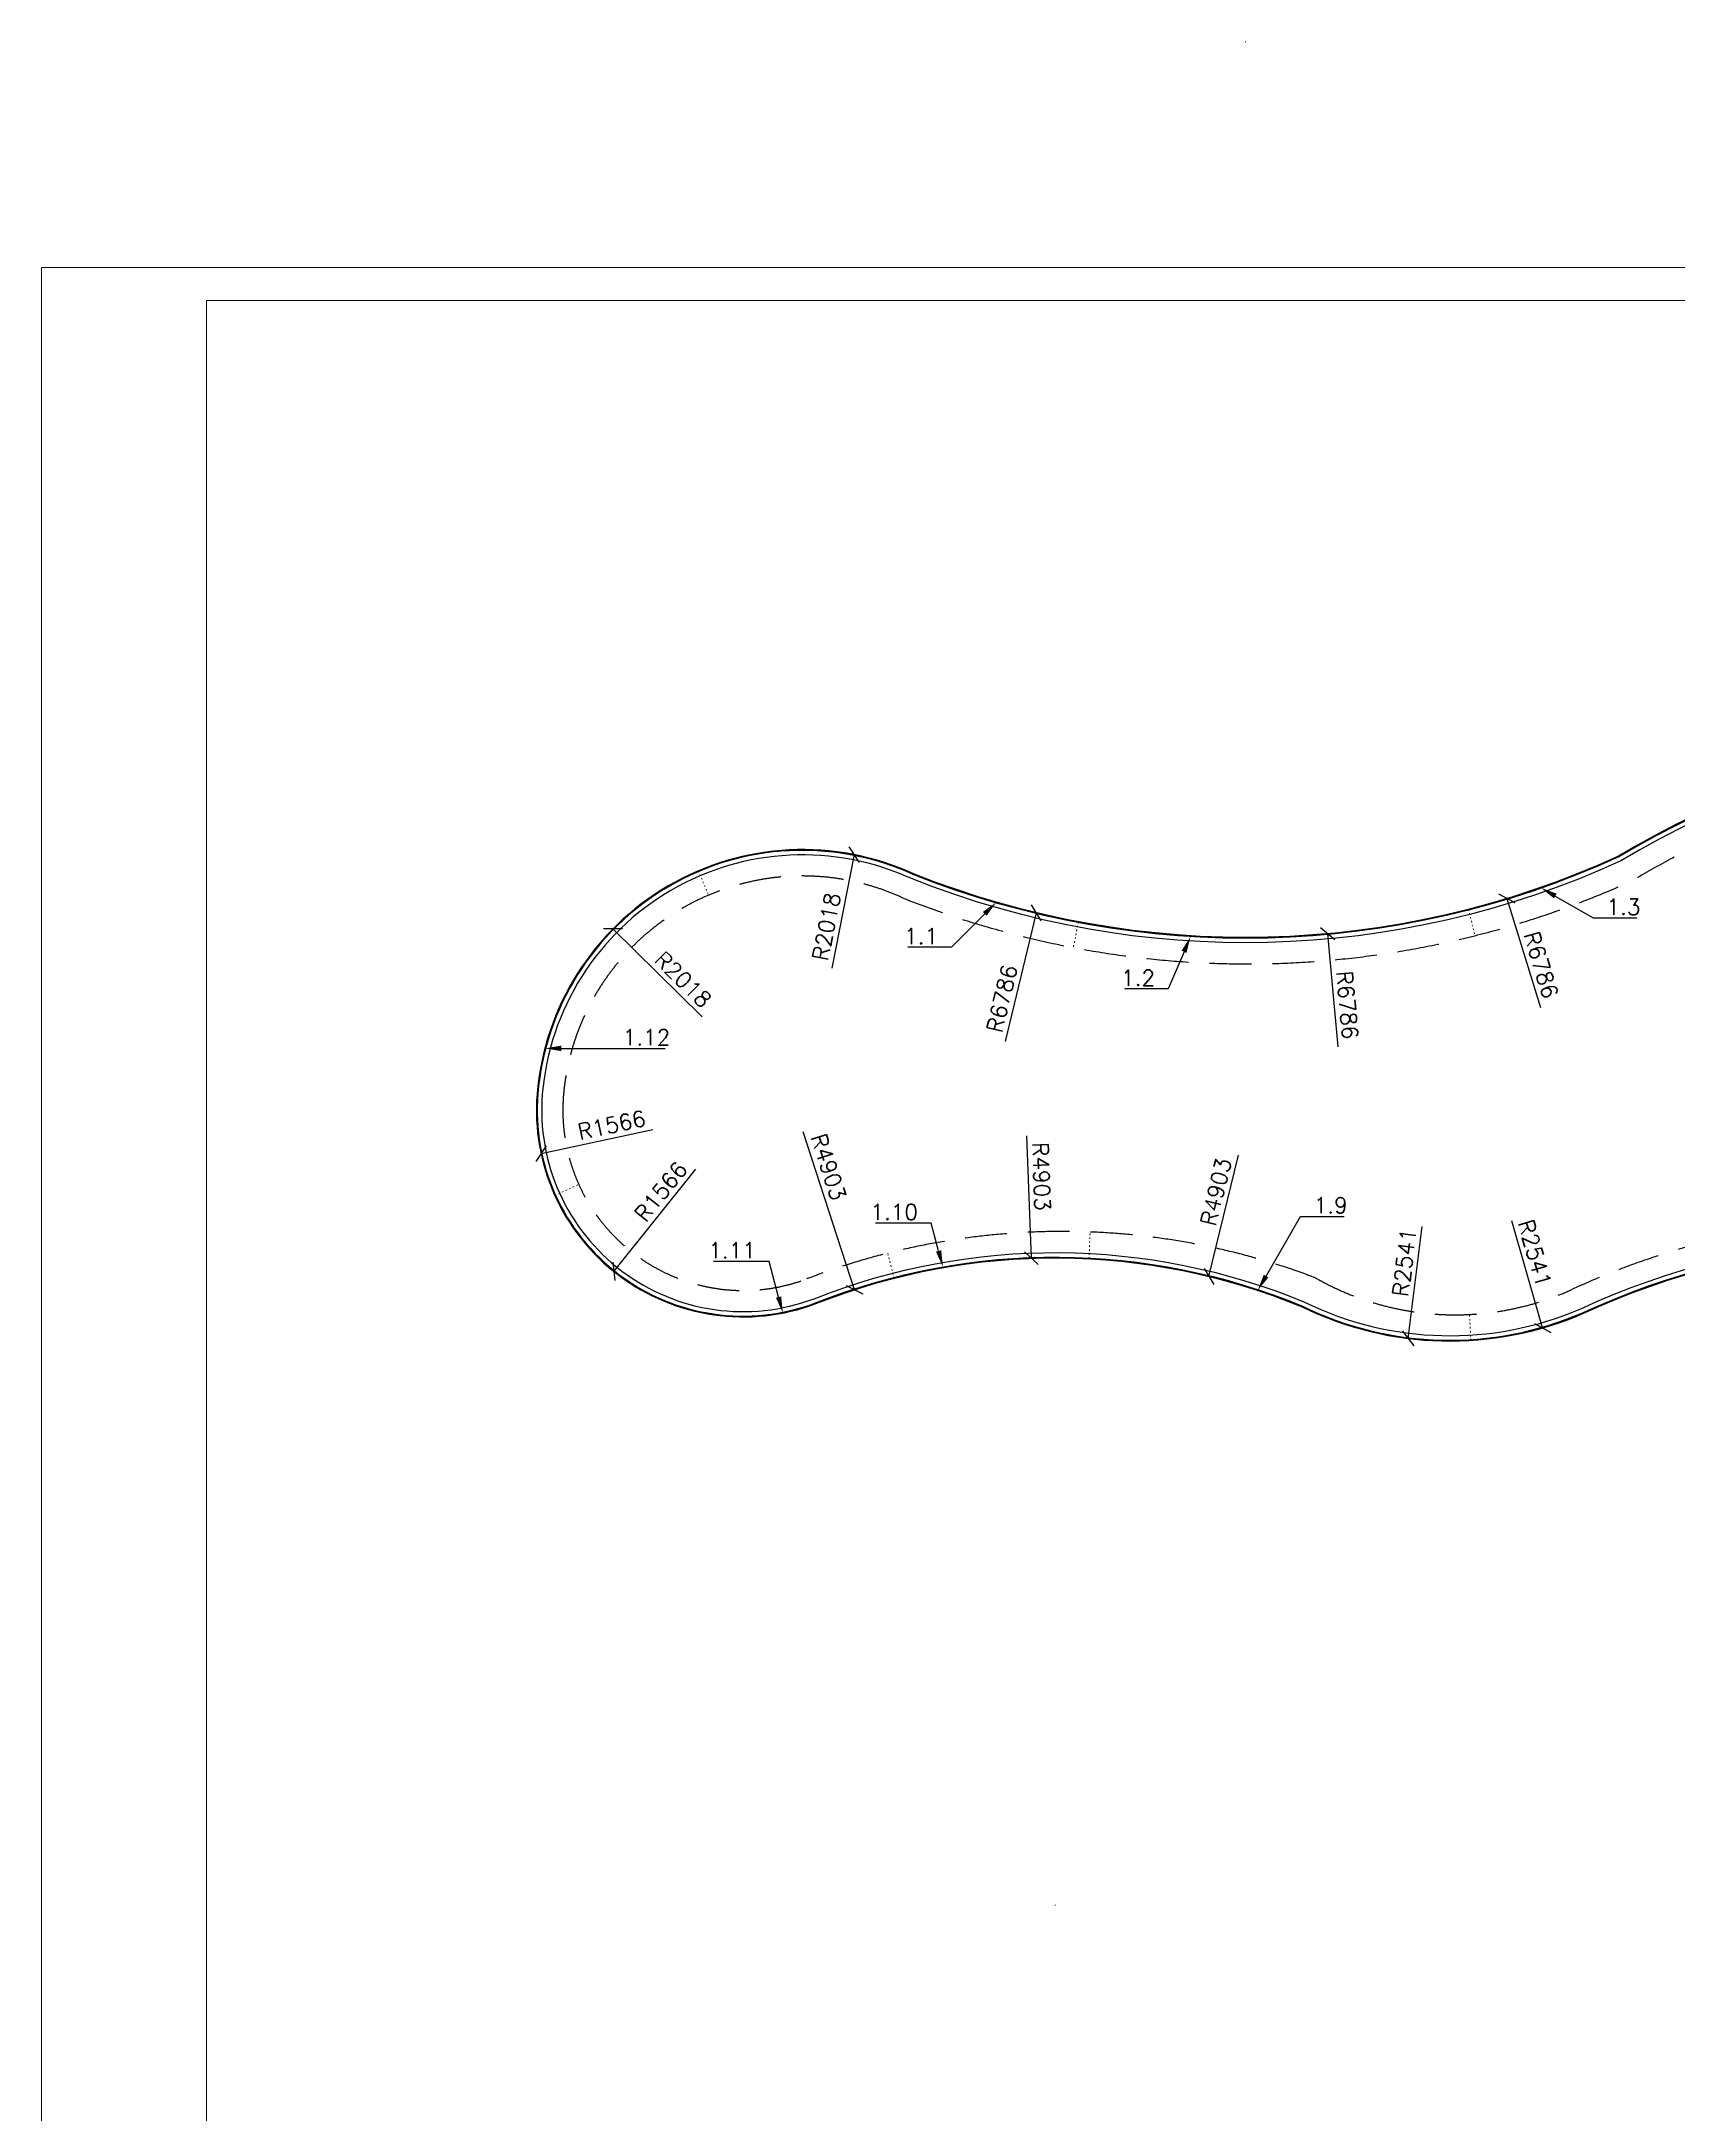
# Model space of a CAD drawing. Header units: millimetres. Extents: x 5046 to 103012, y -15969 to 47766.
# Drawn here: x 5046 to 17443, y 9709 to 25415 of the extents above; entities that cross this region are included whole.
import ezdxf
from ezdxf import colors
from ezdxf.entities.mleader import LeaderData, LeaderLine
from ezdxf.math import Vec2, Vec3

# ---------------------------------------------------------------- set-up
doc = ezdxf.new("R2010")
doc.units = ezdxf.units.MM
for name, pattern in [('ACAD_ISO03W100', [30, 12, -18]), ('ACAD_ISO10W100', [18, 12, -3, 0, -3]), ('HIDDEN2', [4.7625, 3.175, -1.5875])]:
    doc.linetypes.add(name, pattern=pattern)
doc.layers.get('0').update_dxf_attribs({"lineweight": 0})
doc.layers.get('Defpoints').update_dxf_attribs({"lineweight": 0})
for name, color, linetype, lineweight in [('DIM', 3, 'Continuous', 0), ('Kreska-kropka', 240, 'ACAD_ISO10W100', 0), ('Przerywana', 230, 'ACAD_ISO03W100', 0)]:
    doc.layers.add(name, color=color, linetype=linetype, lineweight=lineweight)
doc.layers.add('L_KS1 550', color=40, linetype='Continuous')
doc.layers.add('L_KS_inderside', color=40, linetype='HIDDEN2')
doc.styles.add('Skala 1-50', font='simplex.shx', dxfattribs={"height": 120})
doc.dimstyles.new('Skala 1-50', dxfattribs={"dimtxt": 12, "dimasz": 100, "dimexe": 12.5, "dimexo": 0.625, "dimgap": 40, "dimtad": 1, "dimdec": 0, "dimtxsty": 'Skala 1-50', "dimblk": 'OBLIQUE', "dimcen": 2.5, "dimadec": 0, "dimazin": 0, "dimtfac": 1, "dimtdec": 0, "dimtmove": 0, "dimatfit": 3, "dimldrblk": 'OBLIQUE', "dimfxl": 100, "dimfxlon": 1, "dimarcsym": 0})

# ---------------------------------------------------------------- blocks, each defined once
blk = doc.blocks.new('_Oblique')
at = {"color": 0, "linetype": 'ByBlock', "lineweight": -2}
blk.add_line((-0.5, -0.5), (0.5, 0.5), dxfattribs=at)
blk = doc.blocks.new('*D565')
at = {"layer": 'Defpoints', "color": 0}
for p in [(22845, 18682), (13261, 17061)]:
    blk.add_point(p, dxfattribs=at)
at = {"layer": 'DIM', "color": 0, "lineweight": -2}
blk.add_line((22845, 18682), (21914, 18525), dxfattribs=at)
at = {"layer": 'DIM', "color": 0, "linetype": 'ByBlock', "lineweight": -2, "xscale": 100, "yscale": 100, "zscale": 100, "rotation": 9.602490165630766}
blk.add_blockref('_Oblique', (22845, 18682), dxfattribs=at)
at = {"layer": 'DIM', "color": 0, "insert": (22205, 18675), "char_height": 120, "attachment_point": 5, "rotation": 9.6025, "style": 'Skala 1-50'}
blk.add_mtext('R9720', dxfattribs=at)
blk = doc.blocks.new('*D915')
at = {"layer": 'Defpoints', "color": 0}
for p in [(14163, 25412), (16144, 18922)]:
    blk.add_point(p, dxfattribs=at)
at = {"layer": 'DIM', "color": 0}
for p, q in [((14161, 25412), (14166, 25412)), ((14163, 25410), (14163, 25415))]:
    blk.add_line(p, q, dxfattribs=at)
at = {"layer": 'DIM', "color": 0, "lineweight": -2}
blk.add_line((16144, 18922), (16397, 18095), dxfattribs=at)
at = {"layer": 'DIM', "color": 0, "linetype": 'ByBlock', "lineweight": -2, "xscale": 100, "yscale": 100, "zscale": 100, "rotation": 106.972914044009}
blk.add_blockref('_Oblique', (16144, 18922), dxfattribs=at)
at = {"layer": 'DIM', "color": 0, "insert": (16402, 18419), "char_height": 120, "attachment_point": 5, "rotation": 286.9729, "style": 'Skala 1-50'}
blk.add_mtext('R6786', dxfattribs=at)
blk = doc.blocks.new('*D916')
at = {"layer": 'Defpoints', "color": 0}
for p in [(14163, 25412), (14785, 18655)]:
    blk.add_point(p, dxfattribs=at)
at = {"layer": 'DIM', "color": 0}
for p, q in [((14161, 25412), (14166, 25412)), ((14163, 25410), (14163, 25415))]:
    blk.add_line(p, q, dxfattribs=at)
at = {"layer": 'DIM', "color": 0, "lineweight": -2}
blk.add_line((14785, 18655), (14864, 17798), dxfattribs=at)
at = {"layer": 'DIM', "color": 0, "linetype": 'ByBlock', "lineweight": -2, "xscale": 100, "yscale": 100, "zscale": 100, "rotation": 95.25414357839263}
blk.add_blockref('_Oblique', (14785, 18655), dxfattribs=at)
at = {"layer": 'DIM', "color": 0, "insert": (14935, 18115), "char_height": 120, "attachment_point": 5, "rotation": 275.2541, "style": 'Skala 1-50'}
blk.add_mtext('R6786', dxfattribs=at)
blk = doc.blocks.new('*D917')
at = {"layer": 'Defpoints', "color": 0}
for p in [(14163, 25412), (12579, 18814)]:
    blk.add_point(p, dxfattribs=at)
at = {"layer": 'DIM', "color": 0}
for p, q in [((14161, 25412), (14166, 25412)), ((14163, 25410), (14163, 25415))]:
    blk.add_line(p, q, dxfattribs=at)
at = {"layer": 'DIM', "color": 0, "lineweight": -2}
blk.add_line((12579, 18814), (12345, 17839), dxfattribs=at)
at = {"layer": 'DIM', "color": 0, "linetype": 'ByBlock', "lineweight": -2, "xscale": 100, "yscale": 100, "zscale": 100, "rotation": 76.49748768673014}
blk.add_blockref('_Oblique', (12579, 18814), dxfattribs=at)
at = {"layer": 'DIM', "color": 0, "insert": (12320, 18163), "char_height": 120, "attachment_point": 5, "rotation": 76.4975, "style": 'Skala 1-50'}
blk.add_mtext('R6786', dxfattribs=at)
blk = doc.blocks.new('*D918')
at = {"layer": 'Defpoints', "color": 0}
for p in [(11201, 19254), (10809, 17275)]:
    blk.add_point(p, dxfattribs=at)
at = {"layer": 'DIM', "color": 0, "lineweight": -2}
blk.add_line((11201, 19254), (11031, 18394), dxfattribs=at)
at = {"layer": 'DIM', "color": 0, "linetype": 'ByBlock', "lineweight": -2, "xscale": 100, "yscale": 100, "zscale": 100, "rotation": 78.81597851180797}
blk.add_blockref('_Oblique', (11201, 19254), dxfattribs=at)
at = {"layer": 'DIM', "color": 0, "insert": (10991, 18708), "char_height": 120, "attachment_point": 5, "rotation": 78.816, "style": 'Skala 1-50'}
blk.add_mtext('R2018', dxfattribs=at)
blk = doc.blocks.new('*D919')
at = {"layer": 'Defpoints', "color": 0}
for p in [(9374, 18692), (10809, 17275)]:
    blk.add_point(p, dxfattribs=at)
at = {"layer": 'DIM', "color": 0, "lineweight": -2}
blk.add_line((9374, 18692), (10049, 18026), dxfattribs=at)
at = {"layer": 'DIM', "color": 0, "linetype": 'ByBlock', "lineweight": -2, "xscale": 100, "yscale": 100, "zscale": 100, "rotation": 135.3668972388867}
blk.add_blockref('_Oblique', (9374, 18692), dxfattribs=at)
at = {"layer": 'DIM', "color": 0, "insert": (9905, 18308), "char_height": 120, "attachment_point": 5, "rotation": 315.3669, "style": 'Skala 1-50'}
blk.add_mtext('R2018', dxfattribs=at)
blk = doc.blocks.new('*D920')
at = {"layer": 'Defpoints', "color": 0}
for p in [(10360, 17318), (8829, 16989)]:
    blk.add_point(p, dxfattribs=at)
at = {"layer": 'DIM', "color": 0, "lineweight": -2}
blk.add_line((8829, 16989), (9675, 17171), dxfattribs=at)
at = {"layer": 'DIM', "color": 0, "linetype": 'ByBlock', "lineweight": -2, "xscale": 100, "yscale": 100, "zscale": 100, "rotation": 192.1277478354466}
blk.add_blockref('_Oblique', (8829, 16989), dxfattribs=at)
at = {"layer": 'DIM', "color": 0, "insert": (9364, 17206), "char_height": 120, "attachment_point": 5, "rotation": 12.1277, "style": 'Skala 1-50'}
blk.add_mtext('R1566', dxfattribs=at)
blk = doc.blocks.new('*D921')
at = {"layer": 'Defpoints', "color": 0}
for p in [(10360, 17318), (9380, 16097)]:
    blk.add_point(p, dxfattribs=at)
at = {"layer": 'DIM', "color": 0, "lineweight": -2}
blk.add_line((9380, 16097), (10001, 16871), dxfattribs=at)
at = {"layer": 'DIM', "color": 0, "linetype": 'ByBlock', "lineweight": -2, "xscale": 100, "yscale": 100, "zscale": 100, "rotation": 231.253623991282}
blk.add_blockref('_Oblique', (9380, 16097), dxfattribs=at)
at = {"layer": 'DIM', "color": 0, "insert": (9737, 16702), "char_height": 120, "attachment_point": 5, "rotation": 51.2536, "style": 'Skala 1-50'}
blk.add_mtext('R1566', dxfattribs=at)
blk = doc.blocks.new('*D922')
at = {"layer": 'Defpoints', "color": 0}
for p in [(11204, 15958), (12722, 11296)]:
    blk.add_point(p, dxfattribs=at)
at = {"layer": 'DIM', "color": 0, "lineweight": -2}
blk.add_line((11204, 15958), (10815, 17154), dxfattribs=at)
at = {"layer": 'DIM', "color": 0}
for p, q in [((12720, 11296), (12725, 11296)), ((12722, 11293), (12722, 11298))]:
    blk.add_line(p, q, dxfattribs=at)
at = {"layer": 'DIM', "color": 0, "linetype": 'ByBlock', "lineweight": -2, "xscale": 100, "yscale": 100, "zscale": 100, "rotation": 288.0316933962541}
blk.add_blockref('_Oblique', (11204, 15958), dxfattribs=at)
at = {"layer": 'DIM', "color": 0, "insert": (11007, 16888), "char_height": 120, "attachment_point": 5, "rotation": 288.0317, "style": 'Skala 1-50'}
blk.add_mtext('R4903', dxfattribs=at)
blk = doc.blocks.new('*D923')
at = {"layer": 'Defpoints', "color": 0}
for p in [(12542, 16196), (12722, 11296)]:
    blk.add_point(p, dxfattribs=at)
at = {"layer": 'DIM', "color": 0, "lineweight": -2}
blk.add_line((12542, 16196), (12507, 17124), dxfattribs=at)
at = {"layer": 'DIM', "color": 0}
for p, q in [((12720, 11296), (12725, 11296)), ((12722, 11293), (12722, 11298))]:
    blk.add_line(p, q, dxfattribs=at)
at = {"layer": 'DIM', "color": 0, "linetype": 'ByBlock', "lineweight": -2, "xscale": 100, "yscale": 100, "zscale": 100, "rotation": 272.1088065233069}
blk.add_blockref('_Oblique', (12542, 16196), dxfattribs=at)
at = {"layer": 'DIM', "color": 0, "insert": (12619, 16816), "char_height": 120, "attachment_point": 5, "rotation": 272.1088, "style": 'Skala 1-50'}
blk.add_mtext('R4903', dxfattribs=at)
blk = doc.blocks.new('*D924')
at = {"layer": 'Defpoints', "color": 0}
for p in [(13887, 16059), (12722, 11296)]:
    blk.add_point(p, dxfattribs=at)
at = {"layer": 'DIM', "color": 0, "lineweight": -2}
blk.add_line((13887, 16059), (14112, 16977), dxfattribs=at)
at = {"layer": 'DIM', "color": 0}
for p, q in [((12720, 11296), (12725, 11296)), ((12722, 11293), (12722, 11298))]:
    blk.add_line(p, q, dxfattribs=at)
at = {"layer": 'DIM', "color": 0, "linetype": 'ByBlock', "lineweight": -2, "xscale": 100, "yscale": 100, "zscale": 100, "rotation": 256.257220499751}
blk.add_blockref('_Oblique', (13887, 16059), dxfattribs=at)
at = {"layer": 'DIM', "color": 0, "insert": (13940, 16699), "char_height": 120, "attachment_point": 5, "rotation": 76.2572, "style": 'Skala 1-50'}
blk.add_mtext('R4903', dxfattribs=at)
blk = doc.blocks.new('*D925')
at = {"layer": 'Defpoints', "color": 0}
for p in [(15711, 18110), (15396, 15589)]:
    blk.add_point(p, dxfattribs=at)
at = {"layer": 'DIM', "color": 0, "lineweight": -2}
blk.add_line((15396, 15589), (15502, 16436), dxfattribs=at)
at = {"layer": 'DIM', "color": 0, "linetype": 'ByBlock', "lineweight": -2, "xscale": 100, "yscale": 100, "zscale": 100, "rotation": 262.8716687630984}
blk.add_blockref('_Oblique', (15396, 15589), dxfattribs=at)
at = {"layer": 'DIM', "color": 0, "insert": (15367, 16165), "char_height": 120, "attachment_point": 5, "rotation": 82.8717, "style": 'Skala 1-50'}
blk.add_mtext('R2541', dxfattribs=at)
blk = doc.blocks.new('*D926')
at = {"layer": 'Defpoints', "color": 0}
for p in [(15711, 18110), (16414, 15668)]:
    blk.add_point(p, dxfattribs=at)
at = {"layer": 'DIM', "color": 0, "lineweight": -2}
blk.add_line((16414, 15668), (16180, 16481), dxfattribs=at)
at = {"layer": 'DIM', "color": 0, "linetype": 'ByBlock', "lineweight": -2, "xscale": 100, "yscale": 100, "zscale": 100, "rotation": 286.0635154637985}
blk.add_blockref('_Oblique', (16414, 15668), dxfattribs=at)
at = {"layer": 'DIM', "color": 0, "insert": (16355, 16235), "char_height": 120, "attachment_point": 5, "rotation": 286.0635, "style": 'Skala 1-50'}
blk.add_mtext('R2541', dxfattribs=at)
blk = doc.blocks.new('*D931')
at = {"layer": 'Defpoints', "color": 0}
for p in [(22966, 17606), (13261, 17061)]:
    blk.add_point(p, dxfattribs=at)
at = {"layer": 'DIM', "color": 0, "lineweight": -2}
blk.add_line((22966, 17606), (21978, 17550), dxfattribs=at)
at = {"layer": 'DIM', "color": 0, "linetype": 'ByBlock', "lineweight": -2, "xscale": 100, "yscale": 100, "zscale": 100, "rotation": 3.215559378368031}
blk.add_blockref('_Oblique', (22966, 17606), dxfattribs=at)
at = {"layer": 'DIM', "color": 0, "insert": (22284, 17668), "char_height": 120, "attachment_point": 5, "rotation": 3.2156, "style": 'Skala 1-50'}
blk.add_mtext('R9720', dxfattribs=at)

msp = doc.modelspace()

# ---------------------------------------------------------------- linework, layer by layer
for p, q in [((5046, 23703.4), (47046, 23703.4)), ((5046, -5996.6), (5046, 23703.4)), ((5046, 23703.4), (5046, -5996.6)), ((47046, 23703.4), (5046, 23703.4)), ((6296, -5746.6), (6296, 23453.4)), ((6296, 23453.4), (46796, 23453.4))]:
    msp.add_line(p, q)
at = {"layer": 'Kreska-kropka'}
msp.add_lwpolyline([(8801.8, 17442.2, 0.5496495), (10909.8, 15855.2, -0.1949216), (14595, 15830.6, 0.219123), (16717.1, 15780.1, -0.1935935), (20955.3, 15996.2, 0.5440561), (22977.7, 17172.4, 0.0537211), (22730.8, 19239.9, 0.2289061), (22093.1, 19930, 0.2064849), (16989.1, 19239.3, -0.2049896), (11648.6, 19106.2, 0.5197053)], format="xyb", close=True, dxfattribs=at)
at = {"layer": 'L_KS1 550'}
for points in [[(8798.8, 17442.4, 0.5496564), (10910.9, 15852.4, -0.1949181), (14593.8, 15827.9, 0.2191172), (16718.3, 15777.4, -0.1935858), (20954.2, 15993.5, 0.5440284), (22980.7, 17172.4, 0.053726), (22733.7, 19240.6, 0.2289688), (22094.1, 19932.8, 0.2064843), (16987.7, 19241.9, -0.2049803), (11649.8, 19108.9, 0.5196943)], [(8804.8, 17441.9, 0.5496426), (10908.7, 15858, -0.1949252), (14596.3, 15833.3, 0.2191289), (16715.9, 15782.9, -0.1936012), (20956.5, 15999, 0.5440839), (22974.7, 17172.5, 0.0537161), (22727.9, 19239.1, 0.2288432), (22092.2, 19927.1, 0.2064856), (16990.5, 19236.6, -0.204999), (11647.4, 19103.4, 0.5197164)], [(8838.7, 17439.2, 0.5495629), (10896.5, 15889.7, -0.1949656), (14610.3, 15864.4, 0.2191958), (16702, 15813.9, -0.1936888), (20969.8, 16030.4, 0.5444038), (22940.7, 17173.1, 0.053659), (22695.1, 19230.3, 0.2281101), (22081.3, 19894.9, 0.2064919), (17006.4, 19206.5, -0.205105), (11634, 19072.1, 0.5198428)]]:
    msp.add_lwpolyline(points, format="xyb", close=True, dxfattribs=at)
at = {"layer": 'L_KS_inderside', "ltscale": 100}
msp.add_lwpolyline([(8998.2, 17426.2, 0.5494028), (10839.8, 16039.4, -0.184554), (14694, 16047.5, 0.2404302), (16635, 15959.2, -0.1941944), (21033, 16177.8, 0.5458622), (22780.6, 17175.5, 0.0458278), (22555.3, 19192.9, 0.1801791), (22034.5, 19791.5, 0.1986315), (17099, 19059.5, -0.203879), (11572.6, 18924.3, 0.5208061)], format="xyb", close=True, dxfattribs=at)
at = {"layer": 'Przerywana'}
for p, q in [((10019.9, 19131.3), (10098.1, 18947.3)), ((12897.8, 18745.3), (12860.8, 18550.2)), ((15852.2, 18839.7), (15902.4, 18640.5)), ((8933, 16672.6), (9115.2, 16755)), ((12978.9, 16192.5), (12986.7, 16395)), ((11502, 16045), (11454.1, 16234.4)), ((15870.3, 15574.1), (15860.2, 15770.6))]:
    msp.add_line(p, q, dxfattribs=at)

# ---------------------------------------------------------------- dimensions: what is measured, and where the dimension line sits
at = {"layer": 'DIM'}
for center, mpoint, picture, middle in [((14163.3, 25412.2), (12578.9, 18813.8), '*D917', (12417, 18139.5)), ((14163.3, 25412.2), (16144.3, 18921.8), '*D915', (16306.5, 18390.3)), ((14163.3, 25412.2), (14784.8, 18654.7), '*D916', (14835.3, 18105.4)), ((12722, 11295.9), (11204.3, 15958.4), '*D922', (10911.6, 16857.5)), ((12722, 11295.9), (12541.6, 16195.9), '*D923', (12518.9, 16812.8)), ((12722, 11295.9), (13886.9, 16058.8), '*D924', (14037.5, 16674.8))]:
    dim = msp.add_radius_dim(center=center, mpoint=mpoint, dimstyle='Skala 1-50', override={"dimtofl": 0}, dxfattribs=at)
    dim.commit()
    dim.dimension.update_dxf_attribs({"geometry": picture, "text_midpoint": middle, "dimtype": 164})
for center, mpoint, picture, middle in [((10809.5, 17274.6), (11200.8, 19253.9), '*D918', (11089, 18688.4)), ((10809.5, 17274.6), (9373.7, 18692.1), '*D919', (9835.2, 18236.5)), ((13260.9, 17060.7), (22845.1, 18682.2), '*D565', (22221.3, 18576.6)), ((15710.9, 18110.2), (15395.6, 15588.8), '*D925', (15466.1, 16152.5)), ((15710.9, 18110.2), (16414, 15668.4), '*D926', (16259, 16206.9)), ((13260.9, 17060.7), (22966, 17605.9), '*D931', (22289.1, 17567.9)), ((10359.5, 17317.8), (8828.8, 16988.9), '*D920', (9384.7, 17108.3)), ((10359.5, 17317.8), (9379.6, 16096.7), '*D921', (9815.2, 16639.5))]:
    dim = msp.add_radius_dim(center=center, mpoint=mpoint, dimstyle='Skala 1-50', dxfattribs=at)
    dim.commit()
    dim.dimension.update_dxf_attribs({"geometry": picture, "text_midpoint": middle, "dimtype": 164})

# ---------------------------------------------------------------- leaders
ml = msp.add_multileader_mtext('Standard', dxfattribs=at)
ml.set_content('1.1', style='Skala 1-50')
ml.set_leader_properties()
ml.build(insert=Vec2(0, 0))
ml.multileader.update_dxf_attribs({"has_text_frame": 1, "text_left_attachment_type": 5, "text_right_attachment_type": 5, "dogleg_length": 50, "arrow_head_size": 125})
ctx = ml.context
ctx.base_point, ctx.char_height, ctx.arrow_head_size, ctx.landing_gap_size, ctx.plane_origin = Vec3(11609.1, 18552.7), 120, 125, 50, Vec3(12277.1, 18893.6)
ctx.left_attachment, ctx.right_attachment, ctx.text_align_type = 5, 5, 2
notes = []
notes.append((ctx, [(0, (1, 1, 0), (11936.2, 18552.7), (-1, 0), 50, [(0, [(12277.1, 18893.6)], 0, [])])]))
ctx.mtext.insert, ctx.mtext.alignment, ctx.mtext.flow_direction = Vec3(11836.2, 18696.7), 3, 5
ml = msp.add_multileader_mtext('Standard', dxfattribs=at)
ml.set_content('1.3', style='Skala 1-50')
ml.set_leader_properties()
ml.build(insert=Vec2(0, 0))
ml.multileader.update_dxf_attribs({"has_text_frame": 1, "text_left_attachment_type": 5, "text_right_attachment_type": 5, "dogleg_length": 50, "arrow_head_size": 125})
ctx = ml.context
ctx.base_point, ctx.char_height, ctx.arrow_head_size, ctx.landing_gap_size, ctx.plane_origin = Vec3(16847.6, 18774.2), 120, 125, 50, Vec3(16401.7, 19002.8)
ctx.left_attachment, ctx.right_attachment = 5, 5
notes.append((ctx, [(0, (1, 1, 0), (16797.6, 18774.2), (1, 0), 50, [(0, [(16401.7, 19002.8)], 0, [])])]))
ctx.mtext.insert, ctx.mtext.flow_direction = Vec3(16897.6, 18918.2), 5
ml = msp.add_multileader_mtext('Standard', dxfattribs=at)
ml.set_content('1.2', style='Skala 1-50')
ml.set_leader_properties()
ml.build(insert=Vec2(0, 0))
ml.multileader.update_dxf_attribs({"has_text_frame": 1, "text_left_attachment_type": 5, "text_right_attachment_type": 5, "dogleg_length": 50, "arrow_head_size": 125})
ctx = ml.context
ctx.base_point, ctx.char_height, ctx.arrow_head_size, ctx.landing_gap_size, ctx.plane_origin = Vec3(13200.3, 18236.2), 120, 125, 50, Vec3(13747.1, 18633)
ctx.left_attachment, ctx.right_attachment, ctx.text_align_type = 5, 5, 2
notes.append((ctx, [(0, (1, 1, 0), (13578.9, 18236.2), (-1, 0), 50, [(0, [(13747.1, 18633)], 0, [])])]))
ctx.mtext.insert, ctx.mtext.alignment, ctx.mtext.flow_direction = Vec3(13478.9, 18380.2), 3, 5
ml = msp.add_multileader_mtext('Standard', dxfattribs=at)
ml.set_content('1.12', style='Skala 1-50')
ml.set_leader_properties()
ml.build(insert=Vec2(0, 0))
ml.multileader.update_dxf_attribs({"has_text_frame": 1, "text_left_attachment_type": 5, "text_right_attachment_type": 5, "dogleg_length": 50, "arrow_head_size": 125})
ctx = ml.context
ctx.base_point, ctx.char_height, ctx.arrow_head_size, ctx.landing_gap_size, ctx.plane_origin = Vec3(9398.1, 17786.2), 120, 125, 50, Vec3(8857.8, 17786.2)
ctx.left_attachment, ctx.right_attachment = 5, 5
notes.append((ctx, [(0, (1, 1, 0), (9348.1, 17786.2), (1, 0), 50, [(0, [(8857.8, 17786.2)], 0, [])])]))
ctx.mtext.insert, ctx.mtext.flow_direction = Vec3(9448.1, 17930.2), 5
ml = msp.add_multileader_mtext('Standard', dxfattribs=at)
ml.set_content('1.9', style='Skala 1-50')
ml.set_leader_properties()
ml.build(insert=Vec2(0, 0))
ml.multileader.update_dxf_attribs({"has_text_frame": 1, "text_left_attachment_type": 5, "text_right_attachment_type": 5, "dogleg_length": 50, "arrow_head_size": 125})
ctx = ml.context
ctx.base_point, ctx.char_height, ctx.arrow_head_size, ctx.landing_gap_size, ctx.plane_origin = Vec3(14630.4, 16513.5), 120, 125, 50, Vec3(14256.7, 15952.8)
ctx.left_attachment, ctx.right_attachment = 5, 5
notes.append((ctx, [(0, (1, 1, 0), (14580.4, 16513.5), (1, 0), 50, [(0, [(14256.7, 15952.8)], 0, [])])]))
ctx.mtext.insert, ctx.mtext.flow_direction = Vec3(14680.4, 16657.5), 5
ml = msp.add_multileader_mtext('Standard', dxfattribs=at)
ml.set_content('1.10', style='Skala 1-50')
ml.set_leader_properties()
ml.build(insert=Vec2(0, 0))
ml.multileader.update_dxf_attribs({"has_text_frame": 1, "text_left_attachment_type": 5, "text_right_attachment_type": 5, "dogleg_length": 50, "arrow_head_size": 125})
ctx = ml.context
ctx.base_point, ctx.char_height, ctx.arrow_head_size, ctx.landing_gap_size, ctx.plane_origin = Vec3(11312.9, 16463.3), 120, 125, 50, Vec3(11871.9, 16131)
ctx.left_attachment, ctx.right_attachment, ctx.text_align_type = 5, 5, 2
notes.append((ctx, [(0, (1, 1, 0), (11782.9, 16463.3), (-1, 0), 50, [(0, [(11871.9, 16131)], 0, [])])]))
ctx.mtext.insert, ctx.mtext.alignment, ctx.mtext.flow_direction = Vec3(11682.9, 16607.3), 3, 5
ml = msp.add_multileader_mtext('Standard', dxfattribs=at)
ml.set_content('1.11', style='Skala 1-50')
ml.set_leader_properties()
ml.build(insert=Vec2(0, 0))
ml.multileader.update_dxf_attribs({"has_text_frame": 1, "text_left_attachment_type": 5, "text_right_attachment_type": 5, "dogleg_length": 50, "arrow_head_size": 125})
ctx = ml.context
ctx.base_point, ctx.char_height, ctx.arrow_head_size, ctx.landing_gap_size, ctx.plane_origin = Vec3(10137.1, 16172.2), 120, 125, 50, Vec3(10660.4, 15781.3)
ctx.left_attachment, ctx.right_attachment, ctx.text_align_type = 5, 5, 2
notes.append((ctx, [(0, (1, 1, 0), (10555.7, 16172.2), (-1, 0), 50, [(0, [(10660.4, 15781.3)], 0, [])])]))
ctx.mtext.insert, ctx.mtext.alignment, ctx.mtext.flow_direction = Vec3(10455.7, 16316.2), 3, 5
for ctx, leaders in notes:
    for number, flags, end, landing, length, lines in leaders:
        leader = LeaderData()
        leader.index, (leader.has_last_leader_line, leader.has_dogleg_vector, leader.attachment_direction) = number, flags
        leader.last_leader_point, leader.dogleg_vector, leader.dogleg_length = Vec3(end), Vec3(landing), length
        for number, points, colour, breaks in lines:
            line = LeaderLine()
            line.index, line.vertices, line.color, line.breaks = number, Vec3.list(points), colors.encode_raw_color(colour), breaks
            leader.lines.append(line)
        ctx.leaders.append(leader)

doc.saveas('drawing.dxf')
